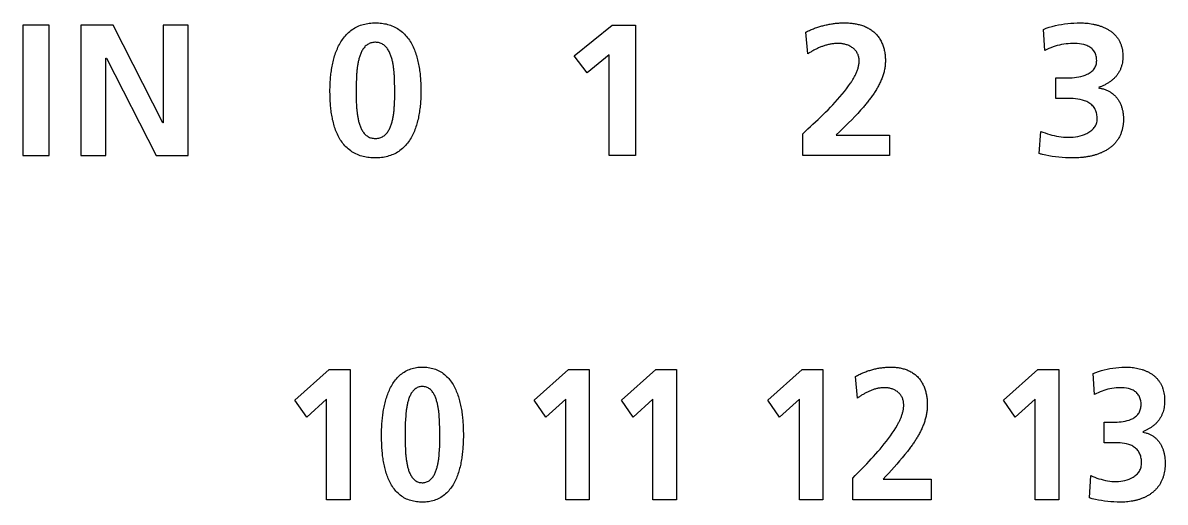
# Model space of a CAD drawing. Extents: x 147 to 432, y 261 to 358.
# Drawn here: x 254.52 to 270.27, y 325.5 to 332.1 of the extents above; entities that cross this region are included whole.
import ezdxf

# ---------------------------------------------------------------- set-up
doc = ezdxf.new("R2010")
doc.units = 0
doc.header["$MEASUREMENT"] = 0
doc.layers.get('0').update_dxf_attribs({"linetype": 'CONTINUOUS'})

msp = doc.modelspace()

# ---------------------------------------------------------------- linework, layer by layer
at = {"color": 7, "linetype": 'Continuous'}
for p, q in [((254.52036, 332.07309), (254.52036, 330.27337)), ((254.88123, 332.07309), (254.52036, 332.07309)), ((254.88123, 330.27337), (254.88123, 332.07309)), ((255.76404, 332.07309), (255.32048, 332.07309)), ((255.32048, 332.07309), (255.32048, 330.27337)), ((256.44979, 330.72709), (255.76404, 332.07309)), ((256.45495, 332.07309), (256.45495, 330.72709)), ((256.8005, 332.07309), (256.45495, 332.07309)), ((256.8005, 330.27337), (256.8005, 332.07309)), ((262.11758, 331.6502), (262.64347, 332.07309)), ((262.64347, 332.07309), (262.96317, 332.07309)), ((262.96317, 332.07309), (262.96317, 330.27337)), ((265.33926, 331.67604), (265.31084, 331.97508)), ((268.60745, 331.72496), (268.58678, 332.01383)), ((255.66603, 330.27337), (255.66603, 331.61937)), ((255.66603, 331.61937), (255.67119, 331.61937)), ((255.67119, 331.61937), (256.35952, 330.27337)), ((262.29793, 331.41559), (262.11758, 331.6502)), ((262.6023, 331.66312), (262.29793, 331.41559)), ((262.6023, 330.27337), (262.6023, 331.66312)), ((268.75696, 331.0623), (268.75696, 331.346)), ((268.75696, 331.346), (268.92198, 331.346)), ((268.93232, 331.0623), (268.75696, 331.0623)), ((256.45495, 330.72709), (256.44979, 330.72709)), ((265.26967, 330.27337), (265.26967, 330.57499)), ((265.73114, 330.55707), (266.46598, 330.55707)), ((266.46598, 330.55707), (266.46598, 330.27337)), ((268.5301, 330.30179), (268.5506, 330.60858)), ((254.52036, 330.27337), (254.88123, 330.27337)), ((255.32048, 330.27337), (255.66603, 330.27337)), ((256.35952, 330.27337), (256.8005, 330.27337)), ((262.96317, 330.27337), (262.6023, 330.27337)), ((266.46598, 330.27337), (265.26967, 330.27337)), ((258.27061, 326.90476), (258.74379, 327.32764)), ((258.74379, 327.32764), (259.03163, 327.32764)), ((259.03163, 327.32764), (259.03163, 325.52792)), ((261.56774, 326.90476), (262.04092, 327.32764)), ((262.04092, 327.32764), (262.32859, 327.32764)), ((262.32859, 327.32764), (262.32859, 325.52792)), ((262.7699, 326.90476), (263.24326, 327.32764)), ((263.24326, 327.32764), (263.53093, 327.32764)), ((263.53093, 327.32764), (263.53093, 325.52792)), ((264.7877, 326.90476), (265.26105, 327.32764)), ((265.26105, 327.32764), (265.54872, 327.32764)), ((265.54872, 327.32764), (265.54872, 325.52792)), ((266.02449, 326.93059), (265.99899, 327.22963)), ((268.03763, 326.90476), (268.51081, 327.32764)), ((268.51081, 327.32764), (268.79865, 327.32764)), ((268.79865, 327.32764), (268.79865, 325.52792)), ((269.29113, 326.97951), (269.27252, 327.26839)), ((258.43305, 326.67015), (258.27061, 326.90476)), ((258.70676, 326.91768), (258.43305, 326.67015)), ((258.70676, 325.52792), (258.70676, 326.91768)), ((261.73, 326.67015), (261.56774, 326.90476)), ((262.00389, 326.91768), (261.73, 326.67015)), ((262.00389, 325.52792), (262.00389, 326.91768)), ((262.93234, 326.67015), (262.7699, 326.90476)), ((263.20605, 326.91768), (262.93234, 326.67015)), ((263.20605, 325.52792), (263.20605, 326.91768)), ((264.95013, 326.67015), (264.7877, 326.90476)), ((265.22385, 326.91768), (264.95013, 326.67015)), ((265.22385, 325.52792), (265.22385, 326.91768)), ((268.20006, 326.67015), (268.03763, 326.90476)), ((268.47378, 326.91768), (268.20006, 326.67015)), ((268.47378, 325.52792), (268.47378, 326.91768)), ((269.42566, 326.31685), (269.42566, 326.60055)), ((269.42566, 326.60055), (269.57414, 326.60055)), ((269.58344, 326.31685), (269.42566, 326.31685)), ((265.96196, 325.52792), (265.96196, 325.82954)), ((266.37726, 325.81163), (267.03838, 325.81163)), ((267.03838, 325.81163), (267.03838, 325.52792)), ((269.22154, 325.55635), (269.24014, 325.86313)), ((259.03163, 325.52792), (258.70676, 325.52792)), ((262.32859, 325.52792), (262.00389, 325.52792)), ((263.53093, 325.52792), (263.20605, 325.52792)), ((265.54872, 325.52792), (265.22385, 325.52792)), ((267.03838, 325.52792), (265.96196, 325.52792)), ((268.79865, 325.52792), (268.47378, 325.52792))]:
    msp.add_line(p, q, dxfattribs=at)
for points in [[(258.75396, 331.16806, -0.010941), (258.755541, 331.252649, -0.01048), (258.760736, 331.337103, -0.011922), (258.769679, 331.421239, -0.013779), (258.782927, 331.504801, -0.015823), (258.801093, 331.58743, -0.018684), (258.824887, 331.668611, -0.022173), (258.855206, 331.74758, -0.026664), (258.893067, 331.823207, -0.031888), (258.939474, 331.893893, -0.037193), (258.995181, 331.957486, -0.041934), (259.060198, 332.011481, -0.043176), (259.133424, 332.053677, -0.041321), (259.212768, 332.082829, -0.037378), (259.295683, 332.099154, -0.03059), (259.380089, 332.104092, -0.029973), (259.464545, 332.099115, -0.034947), (259.54759, 332.083262, -0.039599), (259.627359, 332.055262, -0.043147), (259.701342, 332.014408, -0.042637), (259.767281, 331.961537, -0.038565), (259.823767, 331.898644, -0.033477), (259.870621, 331.828256, -0.027849), (259.908539, 331.752656, -0.023057), (259.938589, 331.673584, -0.019131), (259.961905, 331.592262, -0.015902), (259.979483, 331.509504, -0.013552), (259.992171, 331.425812, -0.011598), (260.000649, 331.341626, -0.010023), (260.005485, 331.257152, -0.009017), (260.007108, 331.172555, -0.009066), (260.005731, 331.087952, -0.010344), (260.001073, 331.003469, -0.011852), (259.992675, 330.919278, -0.013717), (259.980005, 330.835626, -0.016102), (259.962377, 330.752881, -0.019316), (259.938953, 330.671594, -0.023196), (259.908744, 330.592586, -0.027997), (259.870632, 330.51709, -0.033539), (259.823567, 330.446846, -0.038583), (259.766877, 330.384135, -0.042602), (259.700781, 330.331474, -0.042871), (259.626694, 330.290805, -0.039626), (259.546877, 330.262959, -0.035032), (259.463824, 330.247317, -0.028752), (259.379416, 330.242363, -0.028166), (259.294911, 330.24671, -0.033693), (259.211655, 330.261433, -0.038731), (259.131397, 330.288022, -0.043473), (259.056632, 330.327422, -0.043445), (258.989795, 330.379152, -0.040255), (258.932608, 330.441398, -0.035212), (258.885426, 330.511559, -0.029181), (258.847623, 330.587215, -0.02405), (258.818055, 330.666465, -0.019642), (258.79548, 330.747995, -0.016109), (258.778781, 330.830936, -0.01356), (258.767011, 330.914722, -0.011195), (258.759406, 330.998989, -0.008864), (258.755174, 331.083499, -0.009218)], [(259.64606, 331.16806), (259.646002, 331.22059), (259.645352, 331.273117), (259.643914, 331.326614), (259.641355, 331.37908, 0.007478), (259.637363, 331.431457, 0.009387), (259.631616, 331.483669, 0.011657), (259.623687, 331.535592, 0.014959), (259.613011, 331.587017, 0.019561), (259.59886, 331.637589, 0.025894), (259.580191, 331.686661, 0.03627), (259.555634, 331.733037, 0.049715), (259.523594, 331.774566, 0.065121), (259.482918, 331.807596, 0.071001), (259.434952, 331.828503, 0.062177), (259.383129, 331.835841, 0.060889), (259.330874, 331.830752, 0.072897), (259.282884, 331.812342, 0.067261), (259.241078, 331.780779, 0.052766), (259.208086, 331.740033, 0.037816), (259.182843, 331.694013, 0.026817), (259.163711, 331.645113, 0.020174), (259.149224, 331.594635, 0.015192), (259.138295, 331.54326, 0.011879), (259.13016, 331.491366, 0.009524), (259.124236, 331.439173, 0.007592), (259.120098, 331.386807), (259.117397, 331.334347), (259.115839, 331.28184), (259.115151, 331.229313), (259.115003, 331.176783), (259.115033, 331.124252), (259.115449, 331.071723), (259.116635, 331.019206), (259.118902, 330.966726, 0.007394), (259.122562, 330.914325, 0.009329), (259.127965, 330.862076, 0.011592), (259.13554, 330.8101, 0.014991), (259.145861, 330.758603, 0.019636), (259.159673, 330.707937, 0.026159), (259.178048, 330.658755, 0.036848), (259.2024, 330.612272, 0.050726), (259.234385, 330.570709, 0.066384), (259.275175, 330.537821, 0.072676), (259.323321, 330.517372, 0.061128), (259.37523, 330.510589, 0.058767), (259.427465, 330.515881, 0.070057), (259.47645, 330.534324, 0.06604), (259.518725, 330.565262, 0.053085), (259.552377, 330.605461, 0.03892), (259.578218, 330.651145, 0.027836), (259.59778, 330.699872, 0.020974), (259.612526, 330.750274, 0.01584), (259.623575, 330.801623, 0.012339), (259.631715, 330.853515, 0.009846), (259.63756, 330.905717, 0.007782), (259.641568, 330.958093), (259.644092, 331.010562), (259.645442, 331.063075), (259.646035, 331.115603)], [(259.46468, 326.42262, -0.009524), (259.465994, 326.50417, -0.009091), (259.470339, 326.585622, -0.010237), (259.477798, 326.666846, -0.011819), (259.488827, 326.747659, -0.013605), (259.503947, 326.827806, -0.016026), (259.523757, 326.906919, -0.019098), (259.54906, 326.984445, -0.023506), (259.580995, 327.059873, -0.028712), (259.620393, 327.131244, -0.035073), (259.668535, 327.197013, -0.041996), (259.726162, 327.254603, -0.046422), (259.793042, 327.301103, -0.047532), (259.867506, 327.33412, -0.044577), (259.946735, 327.352926, -0.036629), (260.028013, 327.358652, -0.035813), (260.109356, 327.352953, -0.041738), (260.188776, 327.334773, -0.045942), (260.263804, 327.30303, -0.046839), (260.331549, 327.257809, -0.043352), (260.390089, 327.20115, -0.036612), (260.438882, 327.135866, -0.030163), (260.478558, 327.06465, -0.024352), (260.510294, 326.989538, -0.019782), (260.535294, 326.911912, -0.016375), (260.554649, 326.832685, -0.013583), (260.569243, 326.752439, -0.011576), (260.579786, 326.671559, -0.009963), (260.586851, 326.590299, -0.008566), (260.590869, 326.509582, -0.007817), (260.592256, 326.428026, -0.007834), (260.59114, 326.346465, -0.008901), (260.587295, 326.26499, -0.010172), (260.58035, 326.183721, -0.011696), (260.569874, 326.102834, -0.013742), (260.5553, 326.022587, -0.016498), (260.535926, 325.943367, -0.019862), (260.510869, 325.865763, -0.024457), (260.479054, 325.790692, -0.030185), (260.439286, 325.719531, -0.036612), (260.390405, 325.654317, -0.04329), (260.331802, 325.59773, -0.046582), (260.26402, 325.552556, -0.045975), (260.188995, 325.520817, -0.042001), (260.109594, 325.502712, -0.034487), (260.028318, 325.496926, -0.033646), (259.946906, 325.501863, -0.040326), (259.867194, 325.518721, -0.045072), (259.791513, 325.548899, -0.047749), (259.722823, 325.59266, -0.044799), (259.663326, 325.648309, -0.038376), (259.61389, 325.713092, -0.031751), (259.573977, 325.784172, -0.025435), (259.542406, 325.859351, -0.020623), (259.517871, 325.937121, -0.016773), (259.499175, 326.016506, -0.013708), (259.485326, 326.096972, -0.011585), (259.475566, 326.17795, -0.009553), (259.469238, 326.259269, -0.007631), (259.465696, 326.340762, -0.008055)], [(260.26739, 326.42262), (260.267345, 326.47399), (260.266791, 326.525358), (260.265604, 326.576715), (260.263462, 326.62804), (260.260111, 326.679299, 0.008028), (260.255289, 326.730441, 0.009912), (260.248639, 326.781375, 0.012762), (260.239694, 326.831954, 0.01648), (260.227842, 326.881928, 0.022186), (260.212172, 326.930828, 0.031522), (260.191434, 326.977777, 0.044874), (260.163891, 327.021062, 0.065637), (260.127577, 327.057208, 0.079765), (260.082537, 327.081438, 0.075086), (260.032213, 327.090367, 0.073431), (259.981245, 327.084594, 0.08508), (259.934897, 327.063118, 0.069197), (259.897113, 327.028537, 0.048589), (259.868464, 326.985993, 0.033275), (259.846959, 326.939377, 0.023026), (259.830772, 326.89064, 0.017192), (259.818543, 326.840756, 0.013059), (259.809306, 326.790227, 0.010152), (259.802422, 326.739322, 0.008212), (259.797402, 326.688199), (259.79389, 326.636949), (259.791594, 326.585631), (259.790267, 326.534277), (259.78968, 326.48291), (259.789553, 326.431539), (259.789576, 326.380168), (259.789919, 326.328799), (259.790911, 326.277438), (259.792816, 326.226103), (259.795896, 326.174827, 0.008007), (259.800441, 326.12366, 0.009908), (259.806813, 326.07269, 0.012825), (259.815486, 326.022064, 0.016607), (259.827089, 325.972032, 0.022497), (259.842559, 325.923068, 0.032124), (259.863185, 325.876071, 0.046009), (259.890768, 325.832819, 0.067168), (259.927318, 325.796911, 0.081897), (259.972663, 325.773302, 0.073794), (260.023132, 325.765151, 0.070966), (260.074062, 325.771289, 0.080745), (260.120584, 325.79247, 0.068813), (260.158919, 325.826434, 0.049379), (260.188203, 325.86854, 0.034382), (260.210209, 325.914919, 0.023945), (260.226729, 325.963543, 0.017851), (260.239141, 326.013381, 0.013592), (260.248441, 326.063898, 0.010527), (260.255299, 326.114806, 0.008459), (260.260227, 326.165938), (260.263609, 326.217197), (260.265735, 326.268523), (260.266872, 326.31988), (260.267375, 326.371249)]]:
    msp.add_lwpolyline(points, format="xyb", close=True, dxfattribs=at)
for points in [[(265.31084, 331.97508, -0.0128), (265.364811, 332.000753, -0.012615), (265.420023, 332.02364, -0.012365), (265.476306, 332.043747, -0.012263), (265.533512, 332.061059, -0.012269), (265.591497, 332.075547, -0.012386), (265.650125, 332.08716, -0.012533), (265.70892, 332.09579, -0.012955), (265.768419, 332.101445, -0.013386), (265.82813, 332.103969, -0.014824), (265.887887, 332.103138, -0.017167), (265.947467, 332.098492, -0.019755), (266.00654, 332.089469, -0.022337), (266.063967, 332.075677, -0.025989), (266.120446, 332.056191, -0.029446), (266.174416, 332.030578, -0.032793), (266.224775, 331.998457, -0.035257), (266.270308, 331.959809, -0.035343), (266.309316, 331.915824, -0.034977), (266.342241, 331.865997, -0.032674), (266.368145, 331.812174, -0.029471), (266.387184, 331.75555, -0.025165), (266.399907, 331.697179, -0.021548), (266.407198, 331.637868, -0.022114), (266.4093, 331.57803, -0.022816), (266.406034, 331.51836, -0.023834), (266.39723, 331.459259, -0.022384), (266.382929, 331.401254, -0.019213), (266.363855, 331.344617, -0.016814), (266.340767, 331.289489, -0.014773), (266.314247, 331.23593, -0.012905), (266.284807, 331.183918, -0.011122), (266.252901, 331.133377, -0.009632), (266.218933, 331.084197, -0.008343), (266.183218, 331.036269, -0.007193), (266.146036, 330.98947, -0.006216), (266.107613, 330.943684), (266.068147, 330.898792), (266.027813, 330.854679), (265.986688, 330.811153), (265.945053, 330.768266), (265.902946, 330.725841), (265.860495, 330.683761), (265.817864, 330.641863), (265.775171, 330.600027), (265.732388, 330.558284)], [(268.58678, 332.01383), (268.627388, 332.028896), (268.668518, 332.042475), (268.710097, 332.05461), (268.752059, 332.065345), (268.79383, 332.074606), (268.836389, 332.082654), (268.879176, 332.08939), (268.922146, 332.094838), (268.965259, 332.099018), (269.008474, 332.101932), (269.051755, 332.103645), (269.095066, 332.104058), (269.138361, 332.10284, -0.011309), (269.181649, 332.099757, -0.011566), (269.224664, 332.094704, -0.011993), (269.267396, 332.087639, -0.013115), (269.309718, 332.07844, -0.014408), (269.351469, 332.066932, -0.015986), (269.392443, 332.052909, -0.017812), (269.432378, 332.036159, -0.01998), (269.470932, 332.016443, -0.022237), (269.507685, 331.993549, -0.024702), (269.542128, 331.967316, -0.02664), (269.573694, 331.937682, -0.028505), (269.601805, 331.904762, -0.028869), (269.625943, 331.868824, -0.028862), (269.645784, 331.830347, -0.027351), (269.661156, 331.789881, -0.02485), (269.67204, 331.748761, -0.023108), (269.679046, 331.706037, -0.020516), (269.682306, 331.662856, -0.018616), (269.682205, 331.619538, -0.021081), (269.678685, 331.576377, -0.023793), (269.67131, 331.533712, -0.02649), (269.659689, 331.492005, -0.028369), (269.643571, 331.451824, -0.029223), (269.622921, 331.413774, -0.028968), (269.597978, 331.378391, -0.027654), (269.568877, 331.345697, -0.024777), (269.536861, 331.316546, -0.021798), (269.502267, 331.290502, -0.018903), (269.465668, 331.26735, -0.016114), (269.427537, 331.24682, -0.012829), (269.388278, 331.228525, -0.013249), (269.34745, 331.21199)], [(265.26967, 330.57499), (265.304735, 330.608006), (265.339967, 330.640842), (265.375373, 330.673491), (265.410801, 330.706117), (265.446095, 330.738887), (265.4812, 330.77186), (265.516094, 330.805056), (265.550751, 330.838499), (265.585132, 330.872226), (265.619198, 330.90627), (265.652907, 330.940668), (265.686213, 330.975456), (265.719068, 331.010671), (265.751419, 331.046348), (265.783195, 331.082539), (265.814315, 331.119295), (265.84469, 331.156667), (265.87419, 331.194732), (265.902656, 331.233574), (265.929919, 331.273277, 0.010051), (265.95571, 331.31395, 0.01188), (265.979691, 331.355709, 0.014606), (266.001448, 331.398639, 0.019132), (266.020254, 331.442919, 0.023671), (266.035222, 331.488691, 0.031259), (266.045144, 331.535886, 0.040697), (266.048201, 331.583907, 0.049141), (266.042614, 331.631667, 0.056064), (266.027166, 331.677179, 0.057806), (266.001788, 331.717987, 0.053476), (265.967992, 331.752172, 0.046197), (265.928079, 331.779004, 0.039254), (265.884177, 331.798689, 0.033903), (265.837869, 331.811789, 0.030975), (265.790256, 331.818834, 0.027133), (265.742139, 331.820266, 0.022184), (265.694106, 331.816956, 0.020435), (265.646522, 331.809607, 0.018541), (265.599654, 331.798566, 0.016666), (265.553867, 331.784317, 0.014997), (265.508884, 331.767128, 0.013417), (265.464949, 331.747413, 0.011998), (265.422069, 331.725493, 0.010682), (265.380229, 331.701647, 0.009951), (265.33926, 331.67604)], [(268.92198, 331.346), (268.952674, 331.346376), (268.98334, 331.347804), (269.013946, 331.350244), (269.04444, 331.353797), (269.074755, 331.358635), (269.104799, 331.364937), (269.13445, 331.372888), (269.163525, 331.382727), (269.191774, 331.394732, 0.024418), (269.218828, 331.409219, 0.029076), (269.244183, 331.426501, 0.034117), (269.267152, 331.44684, 0.039165), (269.286902, 331.470304, 0.041626), (269.302605, 331.496645, 0.042231), (269.313659, 331.525256, 0.040452), (269.31983, 331.555287, 0.031329), (269.321631, 331.585914, 0.028243), (269.31988, 331.616554, 0.02977), (269.314604, 331.646783, 0.035193), (269.30548, 331.676074, 0.039341), (269.29207, 331.703658, 0.041023), (269.274411, 331.728731, 0.039514), (269.252958, 331.750652, 0.036455), (269.227846, 331.76949, 0.03091), (269.201049, 331.784435, 0.026158), (269.172722, 331.79624, 0.022024), (269.143387, 331.805268), (269.113415, 331.81189), (269.083056, 331.816438), (269.052478, 331.819164), (269.021801, 331.820311), (268.9911, 331.820156), (268.960425, 331.818893), (268.92981, 331.816602), (268.899292, 331.813262), (268.868906, 331.808878), (268.838687, 331.803461), (268.80867, 331.797019), (268.778887, 331.789566), (268.748934, 331.780985), (268.71972, 331.771546), (268.690833, 331.761149), (268.662301, 331.749817), (268.634146, 331.737574), (268.60745, 331.72496)], [(269.34745, 331.20682, -0.026641), (269.392634, 331.19854, -0.026501), (269.436713, 331.185531, -0.029829), (269.479044, 331.167669, -0.03182), (269.51884, 331.144714, -0.03279), (269.555336, 331.116808, -0.032885), (269.587855, 331.084358, -0.031752), (269.615923, 331.047986, -0.029813), (269.639311, 331.008438, -0.027548), (269.658015, 330.966466, -0.025191), (269.672196, 330.922756, -0.022898), (269.682122, 330.877881, -0.021126), (269.688066, 330.832308, -0.018705), (269.690352, 330.786412, -0.017454), (269.689374, 330.740463, -0.019183), (269.685038, 330.694707, -0.021042), (269.677039, 330.649449, -0.022842), (269.665103, 330.605058, -0.024825), (269.649003, 330.562014, -0.026085), (269.628587, 330.520846, -0.026412), (269.603972, 330.482039, -0.026414), (269.575386, 330.446061, -0.025119), (269.54325, 330.413208, -0.02381), (269.508052, 330.383659, -0.02178), (269.470308, 330.357435, -0.019886), (269.430511, 330.33444, -0.017959), (269.389088, 330.31452, -0.016172), (269.346401, 330.297466, -0.014677), (269.302744, 330.283077, -0.013273), (269.258351, 330.271146, -0.012166), (269.213408, 330.261487, -0.011135), (269.168063, 330.253929, -0.010574), (269.122433, 330.248345, -0.010074), (269.076611, 330.244649), (269.030679, 330.242728), (268.984708, 330.242423), (268.938746, 330.243434), (268.892819, 330.245481), (268.84695, 330.248559), (268.80116, 330.252648), (268.755473, 330.257767), (268.70992, 330.263961), (268.664539, 330.271308), (268.619383, 330.279929), (268.574528, 330.289999, -0.009865), (268.5301, 330.30179)], [(268.5506, 330.60858), (268.581103, 330.596925), (268.611871, 330.585992), (268.6429, 330.575818), (268.674183, 330.566458), (268.70571, 330.557955), (268.737467, 330.55036), (268.769437, 330.543716), (268.801599, 330.538071), (268.833925, 330.533463), (268.866214, 330.529955), (268.898778, 330.527549), (268.931404, 330.526225), (268.964054, 330.526313), (268.997352, 330.528274), (269.029768, 330.532158), (269.061914, 330.537878), (269.09369, 330.54538), (269.124969, 330.554737), (269.155588, 330.566067, 0.018831), (269.185329, 330.57953, 0.021556), (269.213887, 330.595342, 0.025287), (269.240839, 330.613752, 0.029775), (269.265612, 330.634999, 0.034911), (269.287426, 330.659257, 0.039247), (269.305418, 330.686465, 0.042736), (269.318719, 330.716264, 0.044706), (269.326575, 330.747893, 0.034985), (269.32937, 330.78135, 0.027687), (269.328111, 330.813971, 0.026051), (269.323362, 330.846263, 0.029635), (269.315124, 330.87785, 0.035478), (269.302845, 330.908076, 0.037305), (269.286312, 330.936201, 0.037292), (269.265749, 330.961532, 0.035582), (269.241723, 330.983604, 0.031418), (269.214956, 331.002272, 0.027154), (269.186185, 331.017682, 0.022886), (269.155972, 331.030164, 0.019231), (269.124858, 331.040049), (269.093123, 331.047723), (269.061718, 331.053372), (269.029334, 331.057525), (268.996801, 331.060303), (268.964183, 331.061905), (268.93232, 331.0623)], [(265.99899, 327.22963, -0.0141), (266.049154, 327.25608, -0.013998), (266.100727, 327.279665, -0.013914), (266.153535, 327.300339, -0.013958), (266.207413, 327.318041, -0.01412), (266.262198, 327.332692, -0.0144), (266.317729, 327.344197, -0.014806), (266.373836, 327.352444, -0.015108), (266.429725, 327.357265, -0.016209), (266.486413, 327.358615, -0.018525), (266.543059, 327.356051, -0.021445), (266.599316, 327.348975, -0.024598), (266.654679, 327.33676, -0.02795), (266.708452, 327.318813, -0.031382), (266.759712, 327.294621, -0.034238), (266.80736, 327.263939, -0.03556), (266.850266, 327.226916, -0.03535), (266.887471, 327.184168, -0.033703), (266.918422, 327.136693, -0.030529), (266.943047, 327.085637, -0.027162), (266.961629, 327.032077, -0.023586), (266.974677, 326.976908, -0.019451), (266.982941, 326.920809, -0.018592), (266.986982, 326.86425, -0.019083), (266.986756, 326.807546, -0.019881), (266.982121, 326.751025, -0.020687), (266.972914, 326.69508, -0.018648), (266.959316, 326.640035, -0.016315), (266.941906, 326.586061, -0.01463), (266.921196, 326.533265, -0.013072), (266.897596, 326.481697, -0.011589), (266.871482, 326.431355, -0.010136), (266.843206, 326.382191, -0.008923), (266.81308, 326.334138, -0.007786), (266.781483, 326.28729, -0.006826), (266.748411, 326.241213), (266.714173, 326.195996), (266.678946, 326.151545), (266.642885, 326.107768), (266.606132, 326.064569), (266.56881, 326.021861), (266.531027, 325.97956), (266.492907, 325.937562), (266.454614, 325.895723), (266.416261, 325.853938), (266.37726, 325.81163)], [(269.27252, 327.26839), (269.310043, 327.283838), (269.348162, 327.297754), (269.386796, 327.310168), (269.425871, 327.321115), (269.465322, 327.330621), (269.504744, 327.338646), (269.544766, 327.345348), (269.584996, 327.350672), (269.626284, 327.354703), (269.666782, 327.357276), (269.707342, 327.358557), (269.747919, 327.358275, -0.012414), (269.788448, 327.3561, -0.013238), (269.828799, 327.351834, -0.013453), (269.868866, 327.345422, -0.014457), (269.908514, 327.336794, -0.015791), (269.947674, 327.325755, -0.017318), (269.985912, 327.31219, -0.019014), (270.023064, 327.295887, -0.020978), (270.058793, 327.276671, -0.022928), (270.092695, 327.254394, -0.024753), (270.124323, 327.228994, -0.026189), (270.15319, 327.200499, -0.026953), (270.178876, 327.169104, -0.027053), (270.201002, 327.135113, -0.026077), (270.219406, 327.098963, -0.024858), (270.23402, 327.061127, -0.022658), (270.244983, 327.022069, -0.020657), (270.252528, 326.982206, -0.01854), (270.256928, 326.941877, -0.016469), (270.258497, 326.901331, -0.016179), (270.257471, 326.860757, -0.018469), (270.25364, 326.820367, -0.020771), (270.246656, 326.780403, -0.023128), (270.236194, 326.741207, -0.025124), (270.222006, 326.703204, -0.02639), (270.203974, 326.666868, -0.026912), (270.182165, 326.632667, -0.026722), (270.156437, 326.600523, -0.024671), (270.127971, 326.571622, -0.022365), (270.096909, 326.545527, -0.019883), (270.063752, 326.522144, -0.017287), (270.028947, 326.501294, -0.013999), (269.992904, 326.482654, -0.013788), (269.95706, 326.46654)], [(265.96196, 325.82954), (265.99351, 325.862568), (266.02523, 325.895433), (266.057126, 325.928127), (266.089044, 325.9608), (266.120829, 325.993602), (266.152424, 326.026587), (266.183808, 326.059773), (266.214955, 326.093181), (266.245829, 326.126841), (266.276392, 326.160785), (266.306601, 326.195043), (266.336416, 326.229645), (266.365791, 326.264621), (266.394677, 326.300001), (266.423011, 326.335825), (266.450718, 326.372136), (266.477721, 326.408972), (266.503907, 326.446392), (266.529141, 326.48446), (266.553279, 326.523235), (266.576107, 326.562797, 0.010683), (266.59735, 326.603226, 0.012619), (266.616694, 326.644581, 0.016174), (266.633622, 326.686963, 0.019779), (266.647466, 326.730464, 0.024905), (266.657434, 326.775095, 0.03201), (266.662274, 326.82051, 0.039224), (266.660608, 326.866108, 0.046082), (266.651233, 326.910746, 0.052012), (266.633311, 326.95267, 0.052653), (266.607547, 326.989179, 0.051179), (266.57411, 327.020179, 0.046109), (266.53529, 327.044125, 0.04167), (266.491999, 327.061282, 0.036716), (266.447476, 327.071296, 0.033808), (266.401978, 327.074908, 0.027221), (266.357253, 327.072987, 0.024091), (266.312067, 327.066437, 0.021923), (266.267676, 327.055741, 0.019427), (266.224316, 327.041418, 0.017113), (266.182115, 327.023967, 0.015039), (266.141119, 327.003843, 0.01321), (266.101322, 326.981438, 0.011594), (266.062686, 326.957083, 0.010776), (266.02449, 326.93059)], [(269.57414, 326.60055), (269.60261, 326.600956), (269.631046, 326.602475), (269.659409, 326.60507), (269.687633, 326.608858), (269.715637, 326.614021), (269.743307, 326.620741), (269.770496, 326.629204), (269.796986, 326.63964), (269.822487, 326.652297, 0.026777), (269.8466, 326.667426, 0.030772), (269.868816, 326.685217, 0.034385), (269.888521, 326.705751, 0.037618), (269.905173, 326.729043, 0.03755), (269.918066, 326.754407, 0.036471), (269.927059, 326.781409, 0.034035), (269.93215, 326.8094, 0.026571), (269.93381, 326.83775), (269.932707, 326.866203), (269.928882, 326.894413, 0.028647), (269.922112, 326.922063, 0.033671), (269.91195, 326.948645, 0.036827), (269.898159, 326.973534, 0.037992), (269.880795, 326.996075, 0.037382), (269.860223, 327.015733, 0.033867), (269.837552, 327.031928, 0.030485), (269.812459, 327.045362, 0.026386), (269.786, 327.055862), (269.758639, 327.063733), (269.730715, 327.069298), (269.702461, 327.072845), (269.67404, 327.07461), (269.645564, 327.074887), (269.617292, 327.073943), (269.588888, 327.071895), (269.560585, 327.068742), (269.532427, 327.064484), (269.504802, 327.05921), (269.477054, 327.052803), (269.44957, 327.045344), (269.422387, 327.036855), (269.39583, 327.027474), (269.369339, 327.017021), (269.34324, 327.005627), (269.317554, 326.993327), (269.292306, 326.980151)], [(269.95706, 326.46137, -0.029944), (269.999221, 326.452675, -0.03017), (270.040063, 326.439002, -0.032997), (270.078849, 326.420306, -0.033734), (270.114703, 326.396652, -0.033405), (270.147132, 326.368325, -0.032028), (270.175579, 326.336001, -0.030251), (270.200258, 326.299708, -0.026972), (270.220253, 326.261562, -0.024359), (270.236234, 326.221564, -0.021931), (270.248454, 326.180259, -0.019851), (270.257242, 326.137819, -0.018146), (270.262752, 326.095092, -0.016277), (270.265299, 326.052095, -0.014501), (270.265216, 326.009017, -0.015713), (270.26254, 325.966018, -0.017207), (270.257042, 325.923293, -0.018796), (270.248486, 325.881066, -0.020643), (270.236633, 325.839647, -0.022588), (270.22125, 325.799415, -0.023628), (270.202212, 325.760774, -0.024687), (270.17954, 325.724151, -0.024795), (270.153342, 325.689961, -0.024453), (270.123912, 325.658509, -0.023559), (270.09159, 325.630038, -0.022173), (270.056756, 325.604601, -0.020631), (270.019919, 325.58227, -0.018918), (269.981431, 325.562916, -0.01735), (269.941641, 325.546401, -0.015857), (269.900842, 325.532561, -0.014529), (269.859277, 325.521221, -0.013348), (269.817145, 325.512214, -0.012448), (269.774604, 325.505383, -0.011898), (269.731782, 325.500631, -0.011132), (269.688783, 325.497863), (269.64614, 325.49692), (269.6031, 325.497538), (269.559186, 325.49938), (269.516198, 325.502315), (269.473299, 325.506346), (269.430519, 325.511484), (269.387892, 325.517772), (269.345465, 325.525287), (269.303301, 325.534156), (269.26149, 325.544562), (269.22154, 325.55635)], [(269.24014, 325.86313), (269.268037, 325.851277), (269.296234, 325.840155), (269.324724, 325.82981), (269.353504, 325.8203), (269.382563, 325.811678), (269.411884, 325.804), (269.441449, 325.797319), (269.471232, 325.791692), (269.50181, 325.787084), (269.531935, 325.783741), (269.561596, 325.781609), (269.591889, 325.780624), (269.622188, 325.78131), (269.652374, 325.783992), (269.68231, 325.788708), (269.711891, 325.795305), (269.740988, 325.803778), (269.769444, 325.814201), (269.797061, 325.826676), (269.823574, 325.841348, 0.024319), (269.848636, 325.858374, 0.027641), (269.871797, 325.877905, 0.03138), (269.892489, 325.900012, 0.034409), (269.910088, 325.924656, 0.036739), (269.924019, 325.951551, 0.038), (269.933794, 325.980223, 0.035831), (269.939142, 326.010011, 0.02676), (269.940737, 326.040269, 0.022952), (269.939389, 326.070543, 0.021813), (269.935341, 326.100573, 0.025045), (269.928554, 326.130109, 0.030374), (269.918543, 326.158698, 0.033176), (269.904984, 326.185784, 0.035023), (269.887849, 326.210759, 0.035253), (269.867388, 326.233089, 0.032925), (269.844068, 326.25242, 0.02983), (269.818503, 326.268673, 0.025869), (269.791286, 326.281988, 0.022155), (269.762917, 326.292634), (269.73377, 326.300935), (269.704115, 326.307189), (269.674142, 326.31167), (269.643633, 326.31469), (269.613366, 326.31641), (269.58344, 326.31685)]]:
    msp.add_lwpolyline(points, format="xyb", dxfattribs=at)

doc.saveas('drawing.dxf')
